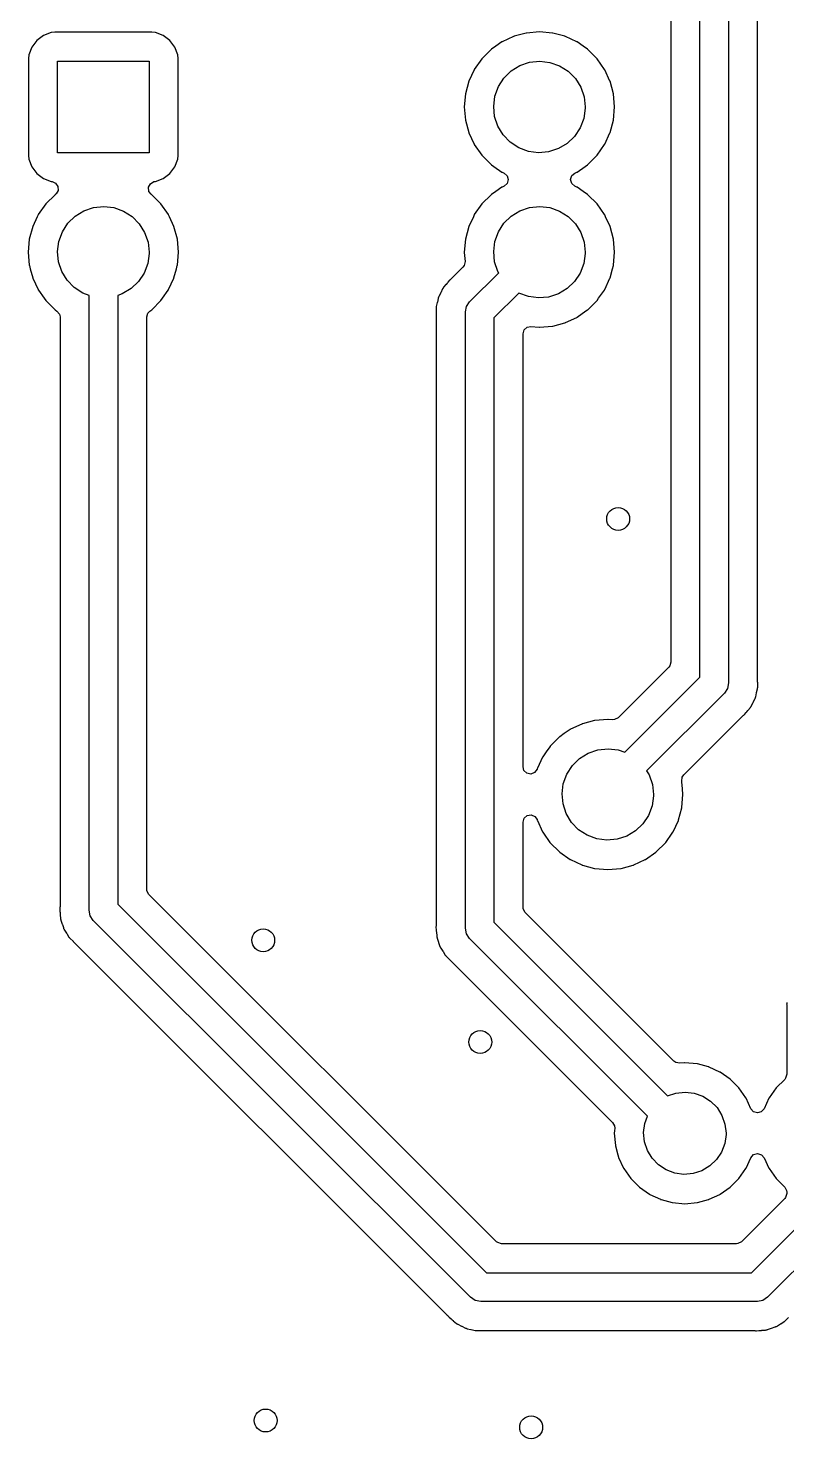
# Model space of a CAD drawing. Extents: x 10 to 287, y -200 to -10.
# Drawn here: x 133.56 to 146.82, y -95.87 to -71.2 of the extents above; entities that cross this region are included whole.
import ezdxf

# ---------------------------------------------------------------- set-up
doc = ezdxf.new("R2010")
doc.units = 0
doc.layers.add('BLACK', color=7, linetype='CONTINUOUS')

msp = doc.modelspace()

# ---------------------------------------------------------------- linework, layer by layer
at = {"layer": 'BLACK', "linetype": 'CONTINUOUS'}
for p, q in [((145.3, -82.5464), (145.3, -63.1286)), ((145.8, -63.025), (145.8, -82.65)), ((146.308, -82.6371), (146.308, -63.0921)), ((144.791, -63.3914), (144.791, -82.2836)), ((133.965, -71.2733), (133.828, -71.3244)), ((134.027, -71.2665), (133.965, -71.2733)), ((135.723, -71.2665), (134.027, -71.2665)), ((135.785, -71.2733), (135.723, -71.2665)), ((135.922, -71.3244), (135.785, -71.2733)), ((142.262, -71.2829), (142.051, -71.3393)), ((142.267, -71.2815), (142.262, -71.2829)), ((142.262, -71.2829), (142.262, -71.2829)), ((142.495, -71.2615), (142.267, -71.2815)), ((142.723, -71.2815), (142.495, -71.2615)), ((142.728, -71.2829), (142.723, -71.2815)), ((142.939, -71.3393), (142.728, -71.2829)), ((142.728, -71.2829), (142.728, -71.2829)), ((133.624, -71.5283), (133.573, -71.6647)), ((133.712, -71.4117), (133.624, -71.5283)), ((133.828, -71.3244), (133.712, -71.4117)), ((136.038, -71.4117), (135.922, -71.3244)), ((136.126, -71.5283), (136.038, -71.4117)), ((136.177, -71.6647), (136.126, -71.5283)), ((141.733, -71.5109), (141.655, -71.5656)), ((141.838, -71.4375), (141.733, -71.5109)), ((141.843, -71.4352), (141.838, -71.4375)), ((142.041, -71.343), (141.843, -71.4352)), ((141.843, -71.4352), (141.843, -71.4352)), ((142.046, -71.3407), (142.041, -71.343)), ((142.041, -71.343), (142.041, -71.343)), ((142.051, -71.3393), (142.046, -71.3407)), ((142.051, -71.3393), (142.051, -71.3393)), ((142.944, -71.3407), (142.939, -71.3393)), ((142.939, -71.3393), (142.939, -71.3393)), ((142.949, -71.343), (142.944, -71.3407)), ((143.147, -71.4352), (142.949, -71.343)), ((142.949, -71.343), (142.949, -71.343)), ((143.152, -71.4375), (143.147, -71.4352)), ((143.147, -71.4352), (143.147, -71.4352)), ((143.257, -71.5109), (143.152, -71.4375)), ((143.335, -71.5656), (143.257, -71.5109)), ((133.573, -71.6647), (133.566, -71.7269)), ((133.566, -71.7269), (133.566, -73.4231)), ((134.075, -73.375), (134.075, -71.775)), ((134.075, -71.775), (135.675, -71.775)), ((135.675, -71.775), (135.675, -73.375)), ((136.183, -71.7269), (136.177, -71.6647)), ((136.183, -73.4231), (136.183, -71.7269)), ((141.489, -71.7307), (141.357, -71.9183)), ((141.651, -71.5688), (141.489, -71.7307)), ((141.655, -71.5656), (141.651, -71.5688)), ((141.655, -71.5656), (141.655, -71.5656)), ((142.154, -71.8511), (142.323, -71.7937)), ((142.323, -71.7937), (142.501, -71.775)), ((142.501, -71.775), (142.678, -71.7961)), ((142.678, -71.7961), (142.846, -71.856)), ((143.339, -71.5688), (143.335, -71.5656)), ((143.335, -71.5656), (143.335, -71.5656)), ((143.501, -71.7307), (143.339, -71.5688)), ((143.633, -71.9183), (143.501, -71.7307)), ((141.355, -71.9232), (141.263, -72.1208)), ((141.357, -71.9183), (141.355, -71.9232)), ((141.355, -71.9232), (141.355, -71.9232)), ((141.875, -72.0694), (142.002, -71.9446)), ((142.002, -71.9446), (142.154, -71.8511)), ((142.846, -71.856), (142.996, -71.9515)), ((142.996, -71.9515), (143.122, -72.0781)), ((143.635, -71.9232), (143.633, -71.9183)), ((143.727, -72.1208), (143.635, -71.9232)), ((143.635, -71.9232), (143.635, -71.9232)), ((141.261, -72.1258), (141.201, -72.3469)), ((141.263, -72.1208), (141.261, -72.1258)), ((141.717, -72.3869), (141.778, -72.2193)), ((141.778, -72.2193), (141.875, -72.0694)), ((143.122, -72.0781), (143.216, -72.2293)), ((143.216, -72.2293), (143.275, -72.3978)), ((143.729, -72.1258), (143.727, -72.1208)), ((143.789, -72.3469), (143.729, -72.1258)), ((141.201, -72.3469), (141.182, -72.575)), ((141.695, -72.5638), (141.717, -72.3869)), ((143.275, -72.3978), (143.295, -72.575)), ((143.808, -72.575), (143.789, -72.3469)), ((141.182, -72.575), (141.201, -72.8031)), ((141.712, -72.7413), (141.695, -72.5638)), ((141.769, -72.9106), (141.712, -72.7413)), ((143.27, -72.774), (143.207, -72.9407)), ((143.295, -72.5973), (143.27, -72.774)), ((143.295, -72.575), (143.295, -72.5973)), ((143.789, -72.8031), (143.808, -72.575)), ((141.201, -72.8031), (141.261, -73.0242)), ((141.261, -73.0242), (141.263, -73.0292)), ((141.263, -73.0292), (141.263, -73.0292)), ((141.263, -73.0292), (141.355, -73.2268)), ((141.861, -73.0631), (141.769, -72.9106)), ((143.207, -72.9407), (143.108, -73.0892)), ((143.635, -73.2268), (143.727, -73.0292)), ((143.727, -73.0292), (143.729, -73.0242)), ((143.727, -73.0292), (143.727, -73.0292)), ((143.729, -73.0242), (143.789, -72.8031)), ((141.355, -73.2268), (141.355, -73.2268)), ((141.355, -73.2268), (141.357, -73.2317)), ((141.357, -73.2317), (141.489, -73.4193)), ((141.985, -73.1914), (141.861, -73.0631)), ((142.134, -73.2891), (141.985, -73.1914)), ((142.979, -73.2122), (142.825, -73.3035)), ((143.108, -73.0892), (142.979, -73.2122)), ((143.501, -73.4193), (143.633, -73.2317)), ((143.633, -73.2317), (143.635, -73.2268)), ((143.635, -73.2268), (143.635, -73.2268)), ((133.566, -73.4231), (133.573, -73.4853)), ((133.573, -73.4853), (133.624, -73.6217)), ((135.675, -73.375), (134.075, -73.375)), ((136.126, -73.6217), (136.177, -73.4853)), ((136.177, -73.4853), (136.183, -73.4231)), ((141.489, -73.4193), (141.651, -73.5812)), ((142.301, -73.3512), (142.134, -73.2891)), ((142.478, -73.3748), (142.301, -73.3512)), ((142.656, -73.3587), (142.478, -73.3748)), ((142.825, -73.3035), (142.656, -73.3587)), ((143.339, -73.5812), (143.501, -73.4193)), ((133.624, -73.6217), (133.712, -73.7383)), ((133.712, -73.7383), (133.828, -73.8256)), ((135.922, -73.8256), (136.038, -73.7383)), ((136.038, -73.7383), (136.126, -73.6217)), ((141.651, -73.5812), (141.655, -73.5844)), ((141.655, -73.5844), (141.655, -73.5844)), ((141.655, -73.5844), (141.697, -73.6133)), ((141.697, -73.6133), (141.838, -73.7125)), ((141.838, -73.7125), (141.843, -73.7148)), ((141.843, -73.7148), (141.843, -73.7148)), ((141.843, -73.7148), (141.877, -73.7308)), ((141.877, -73.7308), (141.931, -73.7777)), ((143.06, -73.776), (143.113, -73.7308)), ((143.113, -73.7308), (143.147, -73.7148)), ((143.147, -73.7148), (143.152, -73.7125)), ((143.147, -73.7148), (143.147, -73.7148)), ((143.152, -73.7125), (143.293, -73.6133)), ((143.293, -73.6133), (143.335, -73.5844)), ((143.335, -73.5844), (143.339, -73.5812)), ((143.335, -73.5844), (143.335, -73.5844)), ((133.828, -73.8256), (133.965, -73.8767)), ((133.965, -73.8767), (133.975, -73.8779)), ((133.975, -73.8779), (133.978, -73.8788)), ((133.978, -73.8788), (133.98, -73.8794)), ((133.98, -73.8794), (133.98, -73.8798)), ((133.98, -73.8798), (134.041, -73.9052)), ((134.041, -73.9052), (134.081, -73.9635)), ((134.081, -73.9635), (134.084, -74.0345)), ((135.664, -73.9803), (135.696, -73.917)), ((135.672, -74.0509), (135.664, -73.9803)), ((135.696, -73.917), (135.757, -73.881)), ((135.757, -73.881), (135.775, -73.8779)), ((135.775, -73.8779), (135.785, -73.8767)), ((135.785, -73.8767), (135.922, -73.8256)), ((141.838, -73.9775), (141.733, -74.0509)), ((141.843, -73.9752), (141.838, -73.9775)), ((141.877, -73.9592), (141.843, -73.9752)), ((141.843, -73.9752), (141.843, -73.9752)), ((141.93, -73.914), (141.877, -73.9592)), ((141.95, -73.846), (141.93, -73.914)), ((141.931, -73.7777), (141.95, -73.846)), ((143.04, -73.844), (143.06, -73.776)), ((143.059, -73.9123), (143.04, -73.844)), ((143.113, -73.9592), (143.059, -73.9123)), ((143.147, -73.9752), (143.113, -73.9592)), ((143.152, -73.9775), (143.147, -73.9752)), ((143.147, -73.9752), (143.147, -73.9752)), ((143.257, -74.0509), (143.152, -73.9775)), ((134.031, -74.1088), (133.869, -74.2707)), ((134.035, -74.1056), (134.031, -74.1088)), ((134.039, -74.1025), (134.035, -74.1056)), ((134.048, -74.0955), (134.039, -74.1025)), ((134.084, -74.0345), (134.048, -74.0955)), ((135.712, -74.101), (135.672, -74.0509)), ((135.711, -74.1021), (135.712, -74.101)), ((135.715, -74.1056), (135.711, -74.1021)), ((135.719, -74.1088), (135.715, -74.1056)), ((135.881, -74.2707), (135.719, -74.1088)), ((141.651, -74.1088), (141.489, -74.2707)), ((141.655, -74.1056), (141.651, -74.1088)), ((141.733, -74.0509), (141.655, -74.1056)), ((141.655, -74.1056), (141.655, -74.1056)), ((143.335, -74.1056), (143.257, -74.0509)), ((143.339, -74.1088), (143.335, -74.1056)), ((143.335, -74.1056), (143.335, -74.1056)), ((143.501, -74.2707), (143.339, -74.1088)), ((133.72, -74.4968), (133.641, -74.6658)), ((133.735, -74.4632), (133.72, -74.4968)), ((133.737, -74.4583), (133.735, -74.4632)), ((133.735, -74.4632), (133.735, -74.4632)), ((133.869, -74.2707), (133.737, -74.4583)), ((134.255, -74.6094), (134.382, -74.4846)), ((134.382, -74.4846), (134.534, -74.3911)), ((134.534, -74.3911), (134.703, -74.3337)), ((134.703, -74.3337), (134.881, -74.315)), ((134.881, -74.315), (135.058, -74.3361)), ((135.058, -74.3361), (135.226, -74.396)), ((135.226, -74.396), (135.376, -74.4915)), ((135.376, -74.4915), (135.502, -74.6181)), ((136.013, -74.4583), (135.881, -74.2707)), ((136.015, -74.4632), (136.013, -74.4583)), ((136.03, -74.4968), (136.015, -74.4632)), ((136.015, -74.4632), (136.015, -74.4632)), ((136.109, -74.6658), (136.03, -74.4968)), ((141.34, -74.4968), (141.261, -74.6658)), ((141.355, -74.4632), (141.34, -74.4968)), ((141.357, -74.4583), (141.355, -74.4632)), ((141.355, -74.4632), (141.355, -74.4632)), ((141.489, -74.2707), (141.357, -74.4583)), ((141.875, -74.6094), (142.002, -74.4846)), ((142.002, -74.4846), (142.154, -74.3911)), ((142.154, -74.3911), (142.323, -74.3337)), ((142.323, -74.3337), (142.501, -74.315)), ((142.501, -74.315), (142.678, -74.3361)), ((142.678, -74.3361), (142.846, -74.396)), ((142.846, -74.396), (142.996, -74.4915)), ((142.996, -74.4915), (143.122, -74.6181)), ((143.633, -74.4583), (143.501, -74.2707)), ((143.635, -74.4632), (143.633, -74.4583)), ((143.65, -74.4968), (143.635, -74.4632)), ((143.635, -74.4632), (143.635, -74.4632)), ((143.729, -74.6658), (143.65, -74.4968)), ((133.641, -74.6658), (133.581, -74.8869)), ((134.158, -74.7593), (134.255, -74.6094)), ((135.502, -74.6181), (135.596, -74.7693)), ((136.169, -74.8869), (136.109, -74.6658)), ((141.261, -74.6658), (141.201, -74.8869)), ((141.778, -74.7593), (141.875, -74.6094)), ((143.122, -74.6181), (143.216, -74.7693)), ((143.789, -74.8869), (143.729, -74.6658)), ((133.581, -74.8869), (133.562, -75.115)), ((134.075, -75.1038), (134.097, -74.9269)), ((134.097, -74.9269), (134.158, -74.7593)), ((135.596, -74.7693), (135.655, -74.9378)), ((135.655, -74.9378), (135.675, -75.115)), ((136.188, -75.115), (136.169, -74.8869)), ((141.201, -74.8869), (141.182, -75.115)), ((141.695, -75.1038), (141.717, -74.9269)), ((141.717, -74.9269), (141.778, -74.7593)), ((143.216, -74.7693), (143.275, -74.9378)), ((143.275, -74.9378), (143.295, -75.115)), ((143.808, -75.115), (143.789, -74.8869)), ((133.562, -75.115), (133.581, -75.3431)), ((134.092, -75.2813), (134.075, -75.1038)), ((135.675, -75.1373), (135.65, -75.314)), ((135.675, -75.115), (135.675, -75.1373)), ((136.169, -75.3431), (136.188, -75.115)), ((141.182, -75.115), (141.182, -75.1205)), ((141.182, -75.1205), (141.196, -75.2779)), ((141.712, -75.2813), (141.695, -75.1038)), ((143.295, -75.1373), (143.27, -75.314)), ((143.295, -75.115), (143.295, -75.1373)), ((143.789, -75.3431), (143.808, -75.115)), ((133.581, -75.3431), (133.583, -75.3484)), ((133.583, -75.3484), (133.583, -75.3484)), ((133.583, -75.3484), (133.598, -75.4046)), ((133.598, -75.4046), (133.641, -75.5642)), ((134.149, -75.4506), (134.092, -75.2813)), ((134.241, -75.6031), (134.149, -75.4506)), ((135.587, -75.4807), (135.488, -75.6292)), ((135.65, -75.314), (135.587, -75.4807)), ((136.109, -75.5642), (136.152, -75.4046)), ((136.152, -75.4046), (136.167, -75.3484)), ((136.167, -75.3484), (136.169, -75.3431)), ((136.167, -75.3484), (136.167, -75.3484)), ((141.159, -75.378), (140.961, -75.5762)), ((141.182, -75.3475), (141.159, -75.378)), ((141.196, -75.2779), (141.182, -75.3475)), ((141.273, -75.9832), (141.783, -75.4737)), ((141.769, -75.4506), (141.712, -75.2813)), ((141.783, -75.4737), (141.769, -75.4506)), ((143.207, -75.4807), (143.108, -75.6292)), ((143.27, -75.314), (143.207, -75.4807)), ((143.729, -75.5642), (143.772, -75.4046)), ((143.772, -75.4046), (143.787, -75.3484)), ((143.787, -75.3484), (143.789, -75.3431)), ((143.787, -75.3484), (143.787, -75.3484)), ((133.641, -75.5642), (133.643, -75.5692)), ((133.643, -75.5692), (133.643, -75.5692)), ((133.643, -75.5692), (133.735, -75.7668)), ((134.365, -75.7314), (134.241, -75.6031)), ((134.514, -75.8291), (134.365, -75.7314)), ((135.488, -75.6292), (135.359, -75.7522)), ((136.015, -75.7668), (136.107, -75.5692)), ((136.107, -75.5692), (136.109, -75.5642)), ((136.107, -75.5692), (136.107, -75.5692)), ((140.811, -75.7428), (140.808, -75.7478)), ((140.815, -75.7363), (140.811, -75.7428)), ((140.821, -75.729), (140.815, -75.7363)), ((140.862, -75.6807), (140.821, -75.729)), ((140.865, -75.6773), (140.862, -75.6807)), ((140.88, -75.6579), (140.865, -75.6773)), ((140.882, -75.655), (140.88, -75.6579)), ((140.888, -75.6493), (140.882, -75.655)), ((140.895, -75.6418), (140.888, -75.6493)), ((140.924, -75.6071), (140.895, -75.6418)), ((140.929, -75.6015), (140.924, -75.6071)), ((140.924, -75.6071), (140.924, -75.6071)), ((140.935, -75.5972), (140.929, -75.6015)), ((140.947, -75.5886), (140.935, -75.5971)), ((140.935, -75.5971), (140.935, -75.5972)), ((140.961, -75.5762), (140.947, -75.5886)), ((143.108, -75.6292), (142.979, -75.7522)), ((143.635, -75.7668), (143.727, -75.5692)), ((143.727, -75.5692), (143.729, -75.5642)), ((143.727, -75.5692), (143.727, -75.5692)), ((133.735, -75.7668), (133.735, -75.7668)), ((133.735, -75.7668), (133.737, -75.7717)), ((133.737, -75.7717), (133.741, -75.7763)), ((133.741, -75.7763), (133.841, -75.9189)), ((133.841, -75.9189), (133.869, -75.9593)), ((133.869, -75.9593), (134.031, -76.1212)), ((134.625, -75.8702), (134.514, -75.8291)), ((134.625, -86.625), (134.625, -75.8702)), ((135.205, -75.8435), (135.125, -75.8697)), ((135.125, -75.8697), (135.125, -86.5214)), ((135.359, -75.7522), (135.205, -75.8435)), ((135.719, -76.1212), (135.881, -75.9593)), ((135.881, -75.9593), (135.909, -75.9189)), ((135.909, -75.9189), (136.009, -75.7763)), ((136.009, -75.7763), (136.013, -75.7717)), ((136.013, -75.7717), (136.015, -75.7668)), ((136.015, -75.7668), (136.015, -75.7668)), ((140.711, -75.9904), (140.71, -75.9947)), ((140.724, -75.9261), (140.711, -75.9904)), ((140.725, -75.9189), (140.724, -75.9261)), ((140.724, -75.9261), (140.724, -75.9261)), ((140.728, -75.9123), (140.725, -75.9189)), ((140.73, -75.9066), (140.728, -75.9123)), ((140.732, -75.9009), (140.73, -75.9066)), ((140.734, -75.8938), (140.732, -75.9009)), ((140.767, -75.8288), (140.734, -75.8938)), ((140.769, -75.8249), (140.767, -75.8288)), ((140.8, -75.7587), (140.769, -75.8249)), ((140.805, -75.753), (140.8, -75.7587)), ((140.808, -75.7478), (140.805, -75.753)), ((141.219, -76.0643), (141.273, -75.9832)), ((142.134, -75.8291), (141.7, -76.2636)), ((142.301, -75.8912), (142.134, -75.8291)), ((142.478, -75.9148), (142.301, -75.8912)), ((142.656, -75.8987), (142.478, -75.9148)), ((142.825, -75.8435), (142.656, -75.8987)), ((142.979, -75.7522), (142.825, -75.8435)), ((143.339, -76.1212), (143.501, -75.9593)), ((143.501, -75.9593), (143.529, -75.9189)), ((143.529, -75.9189), (143.629, -75.7763)), ((143.629, -75.7763), (143.633, -75.7717)), ((143.633, -75.7717), (143.635, -75.7668)), ((143.635, -75.7668), (143.635, -75.7668)), ((134.031, -76.1212), (134.063, -76.1437)), ((134.063, -76.1437), (134.107, -76.1991)), ((134.107, -76.1991), (134.117, -76.2469)), ((135.633, -76.2469), (135.654, -76.1787)), ((135.654, -76.1787), (135.687, -76.1437)), ((135.687, -76.1437), (135.719, -76.1212)), ((140.691, -76.0849), (140.689, -76.0921)), ((140.689, -76.0921), (140.69, -76.0994)), ((140.69, -76.0994), (140.691, -76.1695)), ((140.692, -76.0656), (140.691, -76.0768)), ((140.691, -76.0768), (140.691, -76.0768)), ((140.691, -76.0768), (140.691, -76.0808)), ((140.691, -76.0808), (140.691, -76.0849)), ((140.691, -76.1695), (140.691, -76.1729)), ((140.691, -76.1729), (140.691, -86.8729)), ((140.71, -75.9947), (140.692, -76.0656)), ((141.2, -76.16), (141.219, -76.0643)), ((141.2, -86.94), (141.2, -76.16)), ((143.152, -76.2525), (143.308, -76.1429)), ((143.308, -76.1429), (143.335, -76.1244)), ((143.335, -76.1244), (143.339, -76.1212)), ((143.335, -76.1244), (143.335, -76.1244)), ((134.117, -76.2469), (134.117, -86.5579)), ((135.633, -86.2586), (135.633, -76.2469)), ((141.7, -76.2636), (141.7, -86.8364)), ((142.208, -76.5409), (142.229, -76.4728)), ((142.229, -76.4728), (142.282, -76.4263)), ((142.282, -76.4263), (142.345, -76.4154)), ((142.345, -76.4154), (142.49, -76.428)), ((142.49, -76.428), (142.495, -76.4285)), ((142.495, -76.4285), (142.723, -76.4085)), ((142.723, -76.4085), (142.728, -76.4071)), ((142.728, -76.4071), (142.939, -76.3507)), ((142.728, -76.4071), (142.728, -76.4071)), ((142.939, -76.3507), (142.944, -76.3493)), ((142.939, -76.3507), (142.939, -76.3507)), ((142.944, -76.3493), (142.949, -76.347)), ((142.949, -76.347), (143.147, -76.2548)), ((143.147, -76.2548), (143.152, -76.2525)), ((143.147, -76.2548), (143.147, -76.2548)), ((142.208, -84.1168), (142.208, -76.5409)), ((144.755, -82.3727), (143.87, -83.2571)), ((144.771, -82.3517), (144.755, -82.3727)), ((144.791, -82.2836), (144.771, -82.3517)), ((143.985, -83.8612), (145.3, -82.5464)), ((145.8, -82.65), (145.781, -82.7457)), ((146.309, -82.6405), (146.308, -82.6371)), ((146.311, -82.7179), (146.309, -82.6405)), ((145.727, -82.8268), (144.368, -84.1853)), ((145.781, -82.7457), (145.727, -82.8268)), ((146.27, -82.9034), (146.272, -82.8977)), ((146.272, -82.8977), (146.275, -82.891)), ((146.275, -82.891), (146.289, -82.8196)), ((146.289, -82.8196), (146.29, -82.8153)), ((146.29, -82.8153), (146.306, -82.7498)), ((146.306, -82.7498), (146.308, -82.7444)), ((146.308, -82.7444), (146.308, -82.7332)), ((146.308, -82.7332), (146.309, -82.7332)), ((146.309, -82.7251), (146.311, -82.7179)), ((146.309, -82.7292), (146.309, -82.7251)), ((146.309, -82.7332), (146.309, -82.7292)), ((146.118, -83.155), (146.135, -83.1327)), ((146.135, -83.1327), (146.138, -83.1293)), ((146.138, -83.1293), (146.181, -83.0793)), ((146.181, -83.0793), (146.185, -83.0737)), ((146.181, -83.0793), (146.181, -83.0793)), ((146.185, -83.0737), (146.189, -83.0672)), ((146.189, -83.0672), (146.192, -83.0622)), ((146.192, -83.0622), (146.195, -83.057)), ((146.195, -83.057), (146.2, -83.0513)), ((146.2, -83.0513), (146.231, -82.9851)), ((146.231, -82.9851), (146.233, -82.9812)), ((146.233, -82.9812), (146.266, -82.9162)), ((146.266, -82.9162), (146.268, -82.9091)), ((146.268, -82.9091), (146.27, -82.9034)), ((143.236, -83.368), (143.038, -83.4602)), ((143.241, -83.3657), (143.236, -83.368)), ((143.236, -83.368), (143.236, -83.368)), ((143.246, -83.3643), (143.241, -83.3657)), ((143.457, -83.3079), (143.246, -83.3643)), ((143.246, -83.3643), (143.246, -83.3643)), ((143.462, -83.3065), (143.457, -83.3079)), ((143.457, -83.3079), (143.457, -83.3079)), ((143.69, -83.2865), (143.462, -83.3065)), ((143.695, -83.287), (143.69, -83.2865)), ((143.77, -83.2935), (143.695, -83.287)), ((143.695, -83.287), (143.695, -83.287)), ((143.808, -83.2911), (143.77, -83.2935)), ((143.87, -83.2571), (143.808, -83.2911)), ((145.017, -84.2556), (146.039, -83.2338)), ((146.039, -83.2338), (146.053, -83.2214)), ((146.053, -83.2214), (146.065, -83.2129)), ((146.065, -83.2128), (146.071, -83.2085)), ((146.065, -83.2129), (146.065, -83.2128)), ((146.071, -83.2085), (146.076, -83.2029)), ((146.076, -83.2029), (146.105, -83.1682)), ((146.076, -83.2029), (146.076, -83.2029)), ((146.105, -83.1682), (146.112, -83.1607)), ((146.112, -83.1607), (146.118, -83.155)), ((142.846, -83.5938), (142.684, -83.7557)), ((142.85, -83.5906), (142.846, -83.5938)), ((142.928, -83.5359), (142.85, -83.5906)), ((142.85, -83.5906), (142.85, -83.5906)), ((143.033, -83.4625), (142.928, -83.5359)), ((143.038, -83.4602), (143.033, -83.4625)), ((143.038, -83.4602), (143.038, -83.4602)), ((142.626, -83.8384), (142.552, -83.9433)), ((142.681, -83.7602), (142.626, -83.8384)), ((142.684, -83.7557), (142.681, -83.7602)), ((142.681, -83.7602), (142.681, -83.7602)), ((143.197, -83.9696), (143.349, -83.8761)), ((143.349, -83.8761), (143.518, -83.8187)), ((143.518, -83.8187), (143.696, -83.8)), ((143.696, -83.8), (143.873, -83.8211)), ((143.873, -83.8211), (143.985, -83.8612)), ((142.224, -84.1781), (142.208, -84.1168)), ((142.55, -83.9482), (142.461, -84.1403)), ((142.552, -83.9433), (142.55, -83.9482)), ((142.55, -83.9482), (142.55, -83.9482)), ((142.973, -84.2443), (143.07, -84.0944)), ((143.07, -84.0944), (143.197, -83.9696)), ((142.275, -84.2279), (142.224, -84.1781)), ((142.344, -84.2424), (142.275, -84.2279)), ((142.411, -84.2171), (142.344, -84.2424)), ((142.453, -84.1599), (142.411, -84.2171)), ((142.454, -84.1561), (142.453, -84.1599)), ((142.456, -84.1508), (142.454, -84.1561)), ((142.461, -84.1403), (142.456, -84.1508)), ((142.912, -84.4119), (142.973, -84.2443)), ((144.368, -84.1853), (144.411, -84.2543)), ((144.411, -84.2543), (144.47, -84.4228)), ((144.982, -84.3666), (144.99, -84.296)), ((144.984, -84.3719), (144.982, -84.3666)), ((144.982, -84.3666), (144.982, -84.3666)), ((144.984, -84.3774), (144.984, -84.3719)), ((144.995, -84.5025), (144.984, -84.3774)), ((144.984, -84.3774), (144.984, -84.3774)), ((144.99, -84.296), (145.017, -84.2556)), ((142.89, -84.5888), (142.912, -84.4119)), ((142.907, -84.7663), (142.89, -84.5888)), ((144.49, -84.6223), (144.465, -84.799)), ((144.47, -84.4228), (144.49, -84.6)), ((144.49, -84.6), (144.49, -84.6223)), ((144.984, -84.8281), (145.003, -84.6)), ((145.003, -84.6), (144.995, -84.5025)), ((142.964, -84.9356), (142.907, -84.7663)), ((144.465, -84.799), (144.402, -84.9657)), ((144.926, -85.0418), (144.982, -84.8334)), ((144.982, -84.8334), (144.984, -84.8281)), ((144.982, -84.8334), (144.982, -84.8334)), ((142.208, -85.0832), (142.229, -85.0151)), ((142.208, -86.5736), (142.208, -85.0832)), ((142.229, -85.0151), (142.282, -84.9686)), ((142.282, -84.9686), (142.352, -84.9585)), ((142.352, -84.9585), (142.417, -84.988)), ((142.417, -84.988), (142.453, -85.0401)), ((142.453, -85.0401), (142.454, -85.0439)), ((142.454, -85.0439), (142.456, -85.0492)), ((142.456, -85.0492), (142.458, -85.0542)), ((142.458, -85.0542), (142.458, -85.0542)), ((142.458, -85.0542), (142.55, -85.2518)), ((143.056, -85.0881), (142.964, -84.9356)), ((143.18, -85.2164), (143.056, -85.0881)), ((144.303, -85.1142), (144.174, -85.2372)), ((144.402, -84.9657), (144.303, -85.1142)), ((144.83, -85.2518), (144.922, -85.0542)), ((144.922, -85.0542), (144.924, -85.0492)), ((144.922, -85.0542), (144.922, -85.0542)), ((144.924, -85.0492), (144.926, -85.0418)), ((142.55, -85.2518), (142.55, -85.2518)), ((142.55, -85.2518), (142.552, -85.2567)), ((142.552, -85.2567), (142.568, -85.2793)), ((142.568, -85.2793), (142.679, -85.4375)), ((143.329, -85.3141), (143.18, -85.2164)), ((143.496, -85.3762), (143.329, -85.3141)), ((144.02, -85.3285), (143.851, -85.3837)), ((144.174, -85.2372), (144.02, -85.3285)), ((144.701, -85.4375), (144.812, -85.2793)), ((144.812, -85.2793), (144.828, -85.2567)), ((144.828, -85.2567), (144.83, -85.2518)), ((144.83, -85.2518), (144.83, -85.2518)), ((142.679, -85.4375), (142.684, -85.4443)), ((142.684, -85.4443), (142.846, -85.6062)), ((142.846, -85.6062), (142.85, -85.6094)), ((142.85, -85.6094), (142.85, -85.6094)), ((142.85, -85.6094), (142.852, -85.6108)), ((142.852, -85.6108), (143.033, -85.7375)), ((143.673, -85.3998), (143.496, -85.3762)), ((143.851, -85.3837), (143.673, -85.3998)), ((144.347, -85.7375), (144.528, -85.6108)), ((144.528, -85.6108), (144.53, -85.6094)), ((144.53, -85.6094), (144.534, -85.6062)), ((144.53, -85.6094), (144.53, -85.6094)), ((144.534, -85.6062), (144.696, -85.4443)), ((144.696, -85.4443), (144.701, -85.4375)), ((143.033, -85.7375), (143.038, -85.7398)), ((143.038, -85.7398), (143.038, -85.7398)), ((143.038, -85.7398), (143.236, -85.832)), ((143.236, -85.832), (143.241, -85.8343)), ((143.241, -85.8343), (143.246, -85.8357)), ((143.246, -85.8357), (143.246, -85.8357)), ((143.246, -85.8357), (143.457, -85.8921)), ((143.923, -85.8921), (144.134, -85.8357)), ((144.134, -85.8357), (144.139, -85.8343)), ((144.134, -85.8357), (144.134, -85.8357)), ((144.139, -85.8343), (144.144, -85.832)), ((144.144, -85.832), (144.342, -85.7398)), ((144.342, -85.7398), (144.347, -85.7375)), ((144.342, -85.7398), (144.342, -85.7398)), ((143.457, -85.8921), (143.457, -85.8921)), ((143.457, -85.8921), (143.462, -85.8935)), ((143.462, -85.8935), (143.69, -85.9135)), ((143.69, -85.9135), (143.918, -85.8935)), ((143.918, -85.8935), (143.923, -85.8921)), ((143.923, -85.8921), (143.923, -85.8921)), ((135.636, -86.2854), (135.633, -86.2586)), ((135.67, -86.3477), (135.636, -86.2854)), ((141.745, -92.4226), (135.67, -86.3477)), ((134.113, -86.5875), (134.112, -86.5983)), ((134.112, -86.5983), (134.112, -86.6056)), ((134.115, -86.5769), (134.113, -86.5875)), ((134.117, -86.5579), (134.115, -86.5769)), ((135.125, -86.5214), (141.572, -92.968)), ((142.211, -86.6004), (142.208, -86.5736)), ((142.245, -86.6627), (142.211, -86.6004)), ((134.112, -86.6056), (134.112, -86.6056)), ((134.112, -86.6056), (134.116, -86.651)), ((134.116, -86.651), (134.117, -86.6612)), ((134.117, -86.6612), (134.117, -86.6693)), ((134.117, -86.6693), (134.117, -86.6729)), ((134.117, -86.6729), (134.12, -86.6975)), ((134.12, -86.6975), (134.12, -86.7019)), ((134.12, -86.7019), (134.126, -86.7746)), ((134.126, -86.7746), (134.128, -86.7816)), ((134.128, -86.7816), (134.13, -86.7876)), ((134.13, -86.7876), (134.131, -86.7934)), ((134.131, -86.7934), (134.132, -86.8007)), ((134.132, -86.8007), (134.157, -86.8693)), ((134.644, -86.7207), (134.625, -86.625)), ((134.698, -86.8018), (134.644, -86.7207)), ((141.291, -93.3948), (134.698, -86.8018)), ((141.7, -86.8364), (144.735, -89.8713)), ((144.846, -89.2632), (142.245, -86.6627)), ((134.157, -86.8693), (134.158, -86.8735)), ((134.158, -86.8735), (134.176, -86.929)), ((134.176, -86.929), (134.181, -86.9429)), ((134.181, -86.9429), (134.184, -86.9492)), ((134.184, -86.9492), (134.187, -86.9546)), ((134.187, -86.9546), (134.19, -86.9601)), ((134.19, -86.9601), (134.192, -86.9669)), ((134.192, -86.9669), (134.196, -86.9731)), ((134.196, -86.9731), (134.196, -86.9731)), ((134.196, -86.9731), (134.232, -87.028)), ((134.232, -87.028), (134.235, -87.0317)), ((134.235, -87.0317), (134.272, -87.0941)), ((134.272, -87.0941), (134.276, -87.0983)), ((140.688, -86.9059), (140.687, -86.9133)), ((140.687, -86.9133), (140.687, -86.9206)), ((140.687, -86.9206), (140.687, -86.9206)), ((140.687, -86.9206), (140.691, -86.966)), ((140.69, -86.8919), (140.688, -86.9059)), ((140.691, -86.8729), (140.69, -86.8919)), ((140.691, -86.966), (140.691, -86.9762)), ((140.691, -86.9762), (140.691, -86.9843)), ((140.691, -86.9843), (140.692, -86.9879)), ((140.692, -86.9879), (140.695, -87.0125)), ((140.695, -87.0125), (140.695, -87.0169)), ((140.695, -87.0169), (140.699, -87.0656)), ((140.699, -87.0656), (140.701, -87.0896)), ((140.701, -87.0896), (140.703, -87.0966)), ((141.219, -87.0357), (141.2, -86.94)), ((141.273, -87.1168), (141.219, -87.0357)), ((134.276, -87.0983), (134.276, -87.0983)), ((134.276, -87.0983), (134.28, -87.1025)), ((134.28, -87.1025), (134.28, -87.1025)), ((134.28, -87.1025), (134.282, -87.1055)), ((134.282, -87.1055), (134.285, -87.1087)), ((134.285, -87.1087), (134.289, -87.1149)), ((134.289, -87.1149), (134.294, -87.1199)), ((134.294, -87.1199), (134.345, -87.1681)), ((134.345, -87.1681), (134.348, -87.1705)), ((134.348, -87.1705), (140.884, -93.7069)), ((140.703, -87.0966), (140.705, -87.1026)), ((140.705, -87.1026), (140.706, -87.1084)), ((140.706, -87.1084), (140.707, -87.1157)), ((140.707, -87.1157), (140.732, -87.1843)), ((140.732, -87.1843), (140.733, -87.1885)), ((140.733, -87.1885), (140.756, -87.2579)), ((140.756, -87.2579), (140.759, -87.2642)), ((140.759, -87.2642), (140.762, -87.2696)), ((140.762, -87.2696), (140.765, -87.2751)), ((140.765, -87.2751), (140.767, -87.2819)), ((140.767, -87.2819), (140.771, -87.2881)), ((140.771, -87.2881), (140.771, -87.2881)), ((140.771, -87.2881), (140.807, -87.343)), ((144.382, -90.226), (141.273, -87.1168)), ((140.807, -87.343), (140.81, -87.3467)), ((140.81, -87.3467), (140.847, -87.4091)), ((140.847, -87.4091), (140.851, -87.4133)), ((140.851, -87.4133), (140.851, -87.4133)), ((140.851, -87.4133), (140.855, -87.4175)), ((140.855, -87.4175), (140.855, -87.4175)), ((140.855, -87.4175), (140.857, -87.4205)), ((140.857, -87.4205), (140.86, -87.4237)), ((140.86, -87.4237), (140.864, -87.4299)), ((140.864, -87.4299), (140.918, -87.4807)), ((140.918, -87.4807), (140.92, -87.4831)), ((140.92, -87.4831), (140.923, -87.4855)), ((140.923, -87.4855), (143.773, -90.3359)), ((146.816, -88.2599), (146.814, -88.2671)), ((146.814, -88.2671), (146.815, -88.2744)), ((146.815, -88.2744), (146.816, -88.3445)), ((146.817, -88.2406), (146.816, -88.2518)), ((146.816, -88.2518), (146.816, -88.2518)), ((146.816, -88.2518), (146.816, -88.2558)), ((146.816, -88.2558), (146.816, -88.2599)), ((146.816, -88.3445), (146.816, -88.3479)), ((146.816, -88.3479), (146.816, -89.4939)), ((144.876, -89.2856), (144.846, -89.2632)), ((144.946, -89.2996), (144.876, -89.2856)), ((145.03, -89.2923), (144.946, -89.2996)), ((145.035, -89.2918), (145.03, -89.2923)), ((145.249, -89.3105), (145.035, -89.2918)), ((145.254, -89.312), (145.249, -89.3105)), ((145.451, -89.3648), (145.254, -89.312)), ((145.254, -89.312), (145.254, -89.312)), ((145.457, -89.3662), (145.451, -89.3648)), ((145.451, -89.3648), (145.451, -89.3648)), ((145.462, -89.3685), (145.457, -89.3662)), ((145.647, -89.4547), (145.462, -89.3685)), ((145.462, -89.3685), (145.462, -89.3685)), ((145.652, -89.457), (145.647, -89.4547)), ((145.647, -89.4547), (145.647, -89.4547)), ((145.828, -89.5803), (145.652, -89.457)), ((146.816, -89.4939), (146.796, -89.5621)), ((144.88, -89.8218), (145.04, -89.805)), ((145.04, -89.805), (145.199, -89.824)), ((145.98, -89.7323), (145.828, -89.5803)), ((146.103, -89.9084), (145.98, -89.7323)), ((146.63, -89.7323), (146.507, -89.9084)), ((146.78, -89.583), (146.63, -89.7323)), ((146.796, -89.5621), (146.78, -89.583)), ((144.735, -89.8713), (144.88, -89.8218)), ((145.199, -89.824), (145.351, -89.8779)), ((145.351, -89.8779), (145.486, -89.9639)), ((145.486, -89.9639), (145.599, -90.0778)), ((146.105, -89.9134), (146.103, -89.9084)), ((146.191, -90.0968), (146.105, -89.9134)), ((146.105, -89.9134), (146.105, -89.9134)), ((146.505, -89.9134), (146.419, -90.0968)), ((146.507, -89.9084), (146.505, -89.9134)), ((146.505, -89.9134), (146.505, -89.9134)), ((144.335, -90.3557), (144.382, -90.226)), ((145.599, -90.0778), (145.684, -90.2139)), ((145.684, -90.2139), (145.737, -90.3655)), ((146.236, -90.149), (146.191, -90.0968)), ((146.304, -90.1695), (146.236, -90.149)), ((146.372, -90.15), (146.304, -90.1695)), ((146.419, -90.0968), (146.372, -90.15)), ((143.773, -90.3359), (143.807, -90.3982)), ((143.805, -90.486), (143.802, -90.525)), ((143.802, -90.525), (143.821, -90.7391)), ((143.81, -90.4359), (143.805, -90.486)), ((143.807, -90.3982), (143.81, -90.4359)), ((144.315, -90.5149), (144.335, -90.3557)), ((144.331, -90.6747), (144.315, -90.5149)), ((145.755, -90.5451), (145.732, -90.7041)), ((145.737, -90.3655), (145.755, -90.525)), ((145.755, -90.525), (145.755, -90.5451)), ((143.821, -90.7391), (143.822, -90.7445)), ((143.822, -90.7445), (143.822, -90.7445)), ((143.822, -90.7445), (143.864, -90.901)), ((144.381, -90.827), (144.331, -90.6747)), ((145.732, -90.7041), (145.675, -90.8541)), ((143.864, -90.901), (143.876, -90.9468)), ((143.876, -90.9468), (143.879, -90.9518)), ((143.879, -90.9518), (143.879, -90.9518)), ((143.879, -90.9518), (143.964, -91.1362)), ((144.465, -90.9643), (144.381, -90.827)), ((144.576, -91.0798), (144.465, -90.9643)), ((145.587, -90.9878), (145.47, -91.0985)), ((145.675, -90.8541), (145.587, -90.9878)), ((146.106, -91.1362), (146.191, -90.9532)), ((146.191, -90.9532), (146.238, -90.9)), ((146.238, -90.9), (146.306, -90.8805)), ((146.306, -90.8805), (146.374, -90.901)), ((146.374, -90.901), (146.419, -90.9532)), ((146.419, -90.9532), (146.504, -91.1362)), ((143.964, -91.1362), (143.967, -91.1416)), ((143.967, -91.1416), (144.09, -91.3177)), ((144.71, -91.1677), (144.576, -91.0798)), ((144.861, -91.2236), (144.71, -91.1677)), ((145.02, -91.2448), (144.861, -91.2236)), ((145.18, -91.2303), (145.02, -91.2448)), ((145.332, -91.1807), (145.18, -91.2303)), ((145.47, -91.0985), (145.332, -91.1807)), ((145.98, -91.3177), (146.103, -91.1416)), ((146.103, -91.1416), (146.106, -91.1362)), ((146.504, -91.1362), (146.507, -91.1416)), ((146.507, -91.1416), (146.63, -91.3177)), ((144.09, -91.3177), (144.242, -91.4697)), ((144.242, -91.4697), (144.418, -91.593)), ((145.652, -91.593), (145.828, -91.4697)), ((145.828, -91.4697), (145.98, -91.3177)), ((146.63, -91.3177), (146.78, -91.467)), ((146.78, -91.467), (146.814, -91.5293)), ((146.814, -91.5293), (146.816, -91.5561)), ((144.418, -91.593), (144.423, -91.5953)), ((144.423, -91.5953), (144.423, -91.5953)), ((144.423, -91.5953), (144.608, -91.6815)), ((144.608, -91.6815), (144.613, -91.6838)), ((144.613, -91.6838), (144.619, -91.6852)), ((144.619, -91.6852), (144.619, -91.6852)), ((144.619, -91.6852), (144.816, -91.738)), ((144.816, -91.738), (144.816, -91.738)), ((144.816, -91.738), (144.821, -91.7395)), ((144.821, -91.7395), (145.035, -91.7582)), ((145.035, -91.7582), (145.249, -91.7395)), ((145.249, -91.7395), (145.254, -91.738)), ((145.254, -91.738), (145.451, -91.6852)), ((145.254, -91.738), (145.254, -91.738)), ((145.451, -91.6852), (145.457, -91.6838)), ((145.451, -91.6852), (145.451, -91.6852)), ((145.457, -91.6838), (145.462, -91.6815)), ((145.462, -91.6815), (145.647, -91.5953)), ((145.647, -91.5953), (145.652, -91.593)), ((145.647, -91.5953), (145.647, -91.5953)), ((146.78, -91.6697), (146.027, -92.4226)), ((146.796, -91.6487), (146.78, -91.6697)), ((146.816, -91.5806), (146.796, -91.6487)), ((146.816, -91.5561), (146.816, -91.5806)), ((146.2, -92.968), (147.325, -91.8434)), ((147.752, -92.1238), (146.481, -93.3948)), ((141.766, -92.4395), (141.745, -92.4226)), ((141.834, -92.4595), (141.766, -92.4395)), ((145.938, -92.4595), (141.834, -92.4595)), ((145.964, -92.4566), (145.938, -92.4595)), ((146.027, -92.4226), (145.964, -92.4566)), ((141.572, -92.968), (146.2, -92.968)), ((141.372, -93.449), (141.291, -93.3948)), ((141.468, -93.468), (141.372, -93.449)), ((146.304, -93.468), (141.468, -93.468)), ((146.4, -93.449), (146.304, -93.468)), ((146.481, -93.3948), (146.4, -93.449)), ((140.884, -93.7069), (140.897, -93.7213)), ((140.897, -93.7213), (140.905, -93.7329)), ((140.905, -93.7329), (140.905, -93.7329)), ((140.905, -93.7329), (140.909, -93.7388)), ((140.909, -93.7388), (140.915, -93.7436)), ((140.915, -93.7436), (140.915, -93.7436)), ((140.915, -93.7436), (140.95, -93.773)), ((146.794, -93.8039), (146.847, -93.7476)), ((140.95, -93.773), (140.957, -93.78)), ((140.957, -93.78), (140.963, -93.7857)), ((140.963, -93.7857), (140.966, -93.7879)), ((140.966, -93.7879), (140.985, -93.8033)), ((140.985, -93.8033), (140.989, -93.8061)), ((140.989, -93.8061), (141.015, -93.8285)), ((141.015, -93.8285), (141.044, -93.8533)), ((141.044, -93.8533), (141.051, -93.8567)), ((141.051, -93.8567), (141.056, -93.86)), ((141.056, -93.86), (141.061, -93.8632)), ((141.061, -93.8632), (141.067, -93.8677)), ((141.067, -93.8677), (141.133, -93.8987)), ((141.133, -93.8987), (141.137, -93.9006)), ((141.137, -93.9006), (141.202, -93.9338)), ((141.202, -93.9338), (141.209, -93.9355)), ((141.209, -93.9355), (141.215, -93.9376)), ((141.215, -93.9376), (141.22, -93.9395)), ((141.22, -93.9395), (141.227, -93.9426)), ((141.227, -93.9426), (141.234, -93.9441)), ((141.234, -93.9441), (141.234, -93.9441)), ((141.234, -93.9441), (141.298, -93.9575)), ((141.298, -93.9575), (141.303, -93.9585)), ((141.303, -93.9585), (141.374, -93.9758)), ((141.374, -93.9758), (141.379, -93.9762)), ((141.379, -93.9762), (141.379, -93.9762)), ((141.379, -93.9762), (141.385, -93.9765)), ((141.385, -93.9765), (141.385, -93.9765)), ((141.385, -93.9765), (141.389, -93.9768)), ((141.389, -93.9768), (141.393, -93.9771)), ((141.393, -93.9771), (141.4, -93.9786)), ((141.4, -93.9786), (141.478, -93.9765)), ((141.478, -93.9765), (141.481, -93.9765)), ((141.481, -93.9765), (146.237, -93.9765)), ((146.237, -93.9765), (146.256, -93.9779)), ((146.256, -93.9779), (146.27, -93.9801)), ((146.27, -93.9801), (146.27, -93.9801)), ((146.27, -93.9801), (146.277, -93.9812)), ((146.277, -93.9812), (146.285, -93.9806)), ((146.285, -93.9806), (146.33, -93.9769)), ((146.285, -93.9806), (146.285, -93.9806)), ((146.33, -93.9769), (146.34, -93.9765)), ((146.34, -93.9765), (146.348, -93.9765)), ((146.348, -93.9765), (146.366, -93.9745)), ((146.366, -93.9745), (146.377, -93.9732)), ((146.377, -93.9732), (146.381, -93.9728)), ((146.381, -93.9728), (146.446, -93.9675)), ((146.446, -93.9675), (146.454, -93.9669)), ((146.446, -93.9675), (146.446, -93.9675)), ((146.454, -93.9669), (146.461, -93.9646)), ((146.461, -93.9646), (146.467, -93.9634)), ((146.467, -93.9634), (146.472, -93.962)), ((146.472, -93.962), (146.48, -93.9612)), ((146.48, -93.9612), (146.548, -93.9363)), ((146.548, -93.9363), (146.552, -93.9348)), ((146.552, -93.9348), (146.615, -93.9146)), ((146.615, -93.9146), (146.622, -93.9124)), ((146.615, -93.9146), (146.615, -93.9146)), ((146.622, -93.9124), (146.628, -93.9086)), ((146.628, -93.9086), (146.634, -93.906)), ((146.634, -93.906), (146.639, -93.9033)), ((146.639, -93.9033), (146.646, -93.9008)), ((146.646, -93.9008), (146.652, -93.8968)), ((146.652, -93.8968), (146.707, -93.8608)), ((146.707, -93.8608), (146.711, -93.8585)), ((146.711, -93.8585), (146.773, -93.8206)), ((146.773, -93.8206), (146.781, -93.8132)), ((146.781, -93.8132), (146.782, -93.8132)), ((146.782, -93.8132), (146.784, -93.8106)), ((146.784, -93.8106), (146.788, -93.8079)), ((146.788, -93.8079), (146.794, -93.8039))]:
    msp.add_line(p, q, dxfattribs=at)
at = {"layer": 'BLACK'}
for centre in [(143.87, -79.78), (137.668, -87.15), (141.46, -88.93), (137.71, -95.55), (142.35, -95.67)]:
    msp.add_circle(centre, 0.2, dxfattribs=at)

doc.saveas('drawing.dxf')
